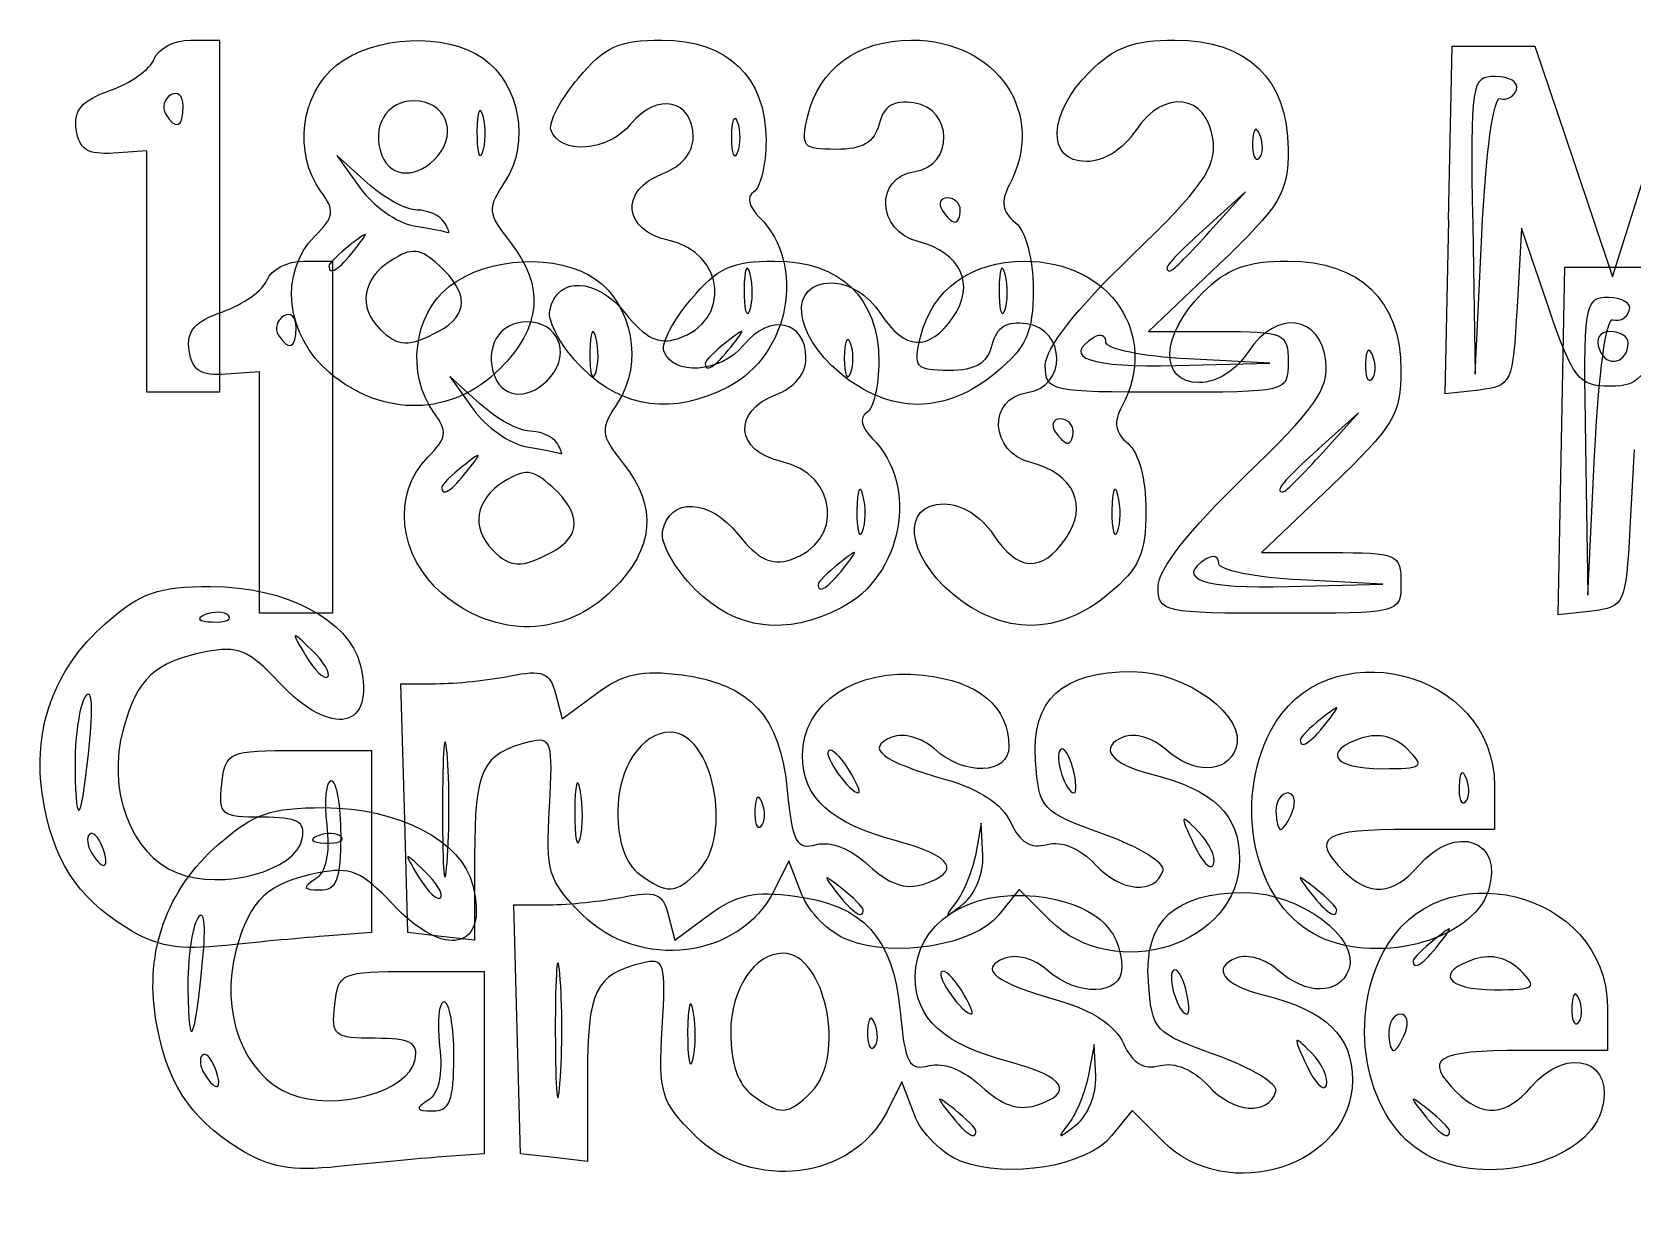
# Model space of a CAD drawing. Extents: x 0.12 to 3.39, y 0.54 to 2.4.
# Drawn here: x 1.4712 to 1.9107, y 0.552 to 0.8742 of the extents above; entities that cross this region are included whole.
import ezdxf

# ---------------------------------------------------------------- set-up
doc = ezdxf.new("R2010")
doc.units = 0
doc.layers.get('0').update_dxf_attribs({"linetype": 'CONTINUOUS'})

msp = doc.modelspace()

# ---------------------------------------------------------------- linework, layer by layer
at = {"color": 7}
for p, q in [((1.5147, 0.872031), (1.522677, 0.872031)), ((1.522677, 0.872031), (1.522677, 0.823698)), ((1.860084, 0.822634), (1.86101, 0.870365)), ((1.86101, 0.870365), (1.872396, 0.870365)), ((1.872396, 0.870365), (1.883782, 0.870365)), ((1.883782, 0.870365), (1.894441, 0.838698)), ((1.512677, 0.853895), (1.512677, 0.853895)), ((1.87426, 0.855948), (1.87426, 0.855948)), ((1.594987, 0.851135), (1.594987, 0.851135)), ((1.664884, 0.849531), (1.664884, 0.849531)), ((1.808287, 0.84599), (1.808287, 0.84599)), ((1.502677, 0.84162), (1.493513, 0.840992)), ((1.502677, 0.808492), (1.502677, 0.84162)), ((1.563159, 0.832865), (1.554879, 0.840365)), ((1.554879, 0.840365), (1.561278, 0.831407)), ((1.582641, 0.84032), (1.582641, 0.840322)), ((1.894441, 0.838698), (1.9051, 0.807031)), ((1.9051, 0.807031), (1.91502, 0.838698)), ((1.804343, 0.830365), (1.79351, 0.820574)), ((1.794553, 0.819531), (1.804343, 0.830365)), ((1.522677, 0.823698), (1.522677, 0.775365)), ((1.584343, 0.822031), (1.584343, 0.822031)), ((1.72601, 0.825365), (1.72601, 0.825365)), ((1.859158, 0.774904), (1.860085, 0.822635)), ((1.860085, 0.822635), (1.860084, 0.822634)), ((1.794553, 0.819531), (1.794553, 0.819531)), ((1.866675, 0.821198), (1.867339, 0.780365)), ((1.867339, 0.780365), (1.869175, 0.818698)), ((1.880055, 0.820365), (1.878866, 0.798698)), ((1.887483, 0.798698), (1.880055, 0.820365)), ((1.559769, 0.814531), (1.559769, 0.814531)), ((1.545676, 0.811351), (1.553653, 0.811351)), ((1.553653, 0.811351), (1.553653, 0.763018)), ((1.796856, 0.81029), (1.777702, 0.792031)), ((1.89106, 0.761954), (1.891987, 0.809685)), ((1.891987, 0.809685), (1.903373, 0.809685)), ((1.903373, 0.809685), (1.914759, 0.809685)), ((1.502677, 0.775365), (1.502677, 0.808492)), ((1.502677, 0.808492), (1.502677, 0.808492)), ((1.66832, 0.807801), (1.66832, 0.807801)), ((1.73832, 0.807801), (1.73832, 0.807801)), ((1.543653, 0.793215), (1.543653, 0.793215)), ((1.582896, 0.792148), (1.582896, 0.792149)), ((1.777702, 0.792031), (1.796856, 0.792031)), ((1.905236, 0.795268), (1.905236, 0.795268)), ((1.625963, 0.790455), (1.625963, 0.790455)), ((1.663102, 0.787865), (1.663102, 0.787865)), ((1.695861, 0.788851), (1.695861, 0.788851)), ((1.909343, 0.788895), (1.909343, 0.788895)), ((1.749343, 0.782688), (1.749343, 0.782688)), ((1.785177, 0.782684), (1.81101, 0.783338)), ((1.81101, 0.783338), (1.78851, 0.784504)), ((1.78851, 0.784504), (1.78851, 0.784503)), ((1.839264, 0.78531), (1.839263, 0.78531)), ((1.533653, 0.78094), (1.52449, 0.780312)), ((1.533653, 0.747812), (1.533653, 0.78094)), ((1.552932, 0.780661), (1.552932, 0.780661)), ((1.594135, 0.772185), (1.585855, 0.779685)), ((1.585855, 0.779685), (1.592254, 0.770727)), ((1.613618, 0.77964), (1.613618, 0.779642)), ((1.622174, 0.782022), (1.622174, 0.782021)), ((1.692932, 0.780661), (1.692932, 0.780661)), ((1.512677, 0.775365), (1.502677, 0.775365)), ((1.522677, 0.775365), (1.512677, 0.775365)), ((1.868418, 0.775968), (1.859158, 0.774904)), ((1.83532, 0.769685), (1.824486, 0.759894)), ((1.825529, 0.758851), (1.83532, 0.769685)), ((1.553653, 0.763018), (1.553653, 0.714685)), ((1.61532, 0.761351), (1.61532, 0.761351)), ((1.756986, 0.764685), (1.756986, 0.764685)), ((1.890134, 0.714224), (1.891061, 0.761955)), ((1.891061, 0.761955), (1.89106, 0.761954)), ((1.897651, 0.760518), (1.898316, 0.719685)), ((1.825529, 0.758851), (1.825529, 0.758851)), ((1.898316, 0.719685), (1.900151, 0.758018)), ((1.911031, 0.759685), (1.909842, 0.738018)), ((1.590745, 0.753851), (1.590745, 0.753851)), ((1.533653, 0.714685), (1.533653, 0.747812)), ((1.533653, 0.747812), (1.533653, 0.747812)), ((1.827832, 0.74961), (1.808678, 0.731351)), ((1.699296, 0.747121), (1.699296, 0.747121)), ((1.769296, 0.747121), (1.769296, 0.747121)), ((1.613872, 0.731468), (1.613872, 0.731469)), ((1.808678, 0.731351), (1.827832, 0.731351)), ((1.694078, 0.727185), (1.694078, 0.727185)), ((1.65315, 0.721342), (1.65315, 0.721341)), ((1.78032, 0.722008), (1.78032, 0.722008)), ((1.816153, 0.722004), (1.841986, 0.722658)), ((1.841986, 0.722658), (1.819486, 0.723824)), ((1.819486, 0.723824), (1.819486, 0.723823)), ((1.583909, 0.719981), (1.583909, 0.719981)), ((1.723908, 0.719981), (1.723909, 0.719981)), ((1.525107, 0.714046), (1.525107, 0.714045)), ((1.543653, 0.714685), (1.533653, 0.714685)), ((1.553653, 0.714685), (1.543653, 0.714685)), ((1.899394, 0.715288), (1.890134, 0.714224)), ((1.547939, 0.704611), (1.547939, 0.704611)), ((1.573393, 0.661198), (1.572443, 0.695364)), ((1.572443, 0.695364), (1.582143, 0.695364)), ((1.614884, 0.692643), (1.616705, 0.685679)), ((1.616705, 0.685679), (1.626143, 0.692656)), ((1.826435, 0.684531), (1.826435, 0.684531)), ((1.487042, 0.679981), (1.487042, 0.679981)), ((1.544343, 0.677031), (1.564343, 0.677031)), ((1.564343, 0.677031), (1.564343, 0.652031)), ((1.848763, 0.677374), (1.848763, 0.677374)), ((1.585109, 0.676299), (1.585112, 0.676299)), ((1.695331, 0.67188), (1.695331, 0.67188)), ((1.756941, 0.672163), (1.756941, 0.672163)), ((1.864954, 0.669323), (1.864954, 0.669323)), ((1.6217, 0.666159), (1.621701, 0.666159)), ((1.872677, 0.667287), (1.872677, 0.655364)), ((1.574343, 0.627031), (1.573393, 0.661198)), ((1.671621, 0.662656), (1.67162, 0.662656)), ((1.817215, 0.660365), (1.817215, 0.660365)), ((1.731769, 0.657031), (1.730237, 0.648698)), ((1.732223, 0.648273), (1.731769, 0.657031)), ((1.872677, 0.655364), (1.849343, 0.655364)), ((1.490494, 0.650509), (1.490494, 0.650509)), ((1.55601, 0.653698), (1.55601, 0.653698)), ((1.556084, 0.653366), (1.556084, 0.653365)), ((1.564343, 0.652031), (1.564343, 0.627031)), ((1.791353, 0.654784), (1.791353, 0.654784)), ((1.592677, 0.648069), (1.592677, 0.624922)), ((1.678982, 0.646749), (1.67493, 0.638622)), ((1.682436, 0.637663), (1.678982, 0.646749)), ((1.732223, 0.648273), (1.732223, 0.648273)), ((1.578915, 0.643931), (1.578915, 0.643931)), ((1.654105, 0.643936), (1.654105, 0.643936)), ((1.742211, 0.63886), (1.736576, 0.631902)), ((1.750626, 0.630445), (1.742211, 0.63886)), ((1.60437, 0.600518), (1.60342, 0.634684)), ((1.60342, 0.634684), (1.61312, 0.634684)), ((1.699343, 0.63329), (1.699343, 0.63329)), ((1.829343, 0.63329), (1.829343, 0.63329)), ((1.622126, 0.632068), (1.622126, 0.632069)), ((1.64586, 0.631963), (1.647682, 0.624999)), ((1.647682, 0.624999), (1.657119, 0.631976)), ((1.497024, 0.628398), (1.497024, 0.628398)), ((1.564343, 0.627031), (1.552677, 0.62615)), ((1.58351, 0.625976), (1.574343, 0.627031)), ((1.592677, 0.624922), (1.58351, 0.625976)), ((1.823044, 0.626683), (1.823044, 0.626683)), ((1.857411, 0.623851), (1.857411, 0.623851)), ((1.518018, 0.619301), (1.518018, 0.619301)), ((1.57532, 0.616351), (1.59532, 0.616351)), ((1.59532, 0.616351), (1.59532, 0.591351)), ((1.616085, 0.615619), (1.616089, 0.615619)), ((1.879739, 0.616694), (1.879739, 0.616694)), ((1.726307, 0.6112), (1.726307, 0.6112)), ((1.787917, 0.611483), (1.787918, 0.611483)), ((1.89593, 0.608643), (1.89593, 0.608643)), ((1.903653, 0.606607), (1.903653, 0.594684)), ((1.652677, 0.605479), (1.652677, 0.605479)), ((1.60532, 0.566351), (1.60437, 0.600518)), ((1.702597, 0.601976), (1.702597, 0.601976)), ((1.848192, 0.599685), (1.848192, 0.599685)), ((1.762746, 0.596351), (1.761214, 0.588018)), ((1.763199, 0.587593), (1.762746, 0.596351)), ((1.822329, 0.594104), (1.822329, 0.594104)), ((1.903653, 0.594684), (1.88032, 0.594684)), ((1.52147, 0.589829), (1.52147, 0.589829)), ((1.586986, 0.593018), (1.586986, 0.593018)), ((1.59532, 0.591351), (1.59532, 0.566351)), ((1.623653, 0.587389), (1.623653, 0.564242)), ((1.709958, 0.586069), (1.705907, 0.577942)), ((1.713412, 0.576983), (1.709958, 0.586069)), ((1.7632, 0.587593), (1.763199, 0.587593)), ((1.685082, 0.583256), (1.685082, 0.583256)), ((1.773187, 0.57818), (1.767553, 0.571222)), ((1.781602, 0.569765), (1.773187, 0.57818)), ((1.653102, 0.571388), (1.653102, 0.571389)), ((1.73032, 0.57261), (1.73032, 0.57261)), ((1.86032, 0.57261), (1.86032, 0.57261)), ((1.528001, 0.567718), (1.528001, 0.567718)), ((1.59532, 0.566351), (1.583653, 0.56547)), ((1.614486, 0.565296), (1.60532, 0.566351)), ((1.623653, 0.564242), (1.614486, 0.565296)), ((1.85402, 0.566003), (1.85402, 0.566003))]:
    msp.add_line(p, q, dxfattribs=at)
for points in [[(1.504744, 0.866873), (1.505833, 0.86971), (1.510313, 0.872031), (1.5147, 0.872031)], [(1.554793, 0.865123), (1.565205, 0.873313), (1.584711, 0.874237), (1.595004, 0.867027)], [(1.621168, 0.861612), (1.628448, 0.870264), (1.632333, 0.872032), (1.644059, 0.872032)], [(1.644059, 0.872032), (1.662159, 0.872032), (1.672677, 0.861918), (1.672677, 0.844514)], [(1.684124, 0.851198), (1.687197, 0.864177), (1.697932, 0.872031), (1.712596, 0.872031)], [(1.712596, 0.872031), (1.736222, 0.872031), (1.749882, 0.851723), (1.739413, 0.832162)], [(1.761464, 0.863244), (1.768302, 0.870081), (1.773514, 0.872031), (1.784949, 0.872031)], [(1.784949, 0.872031), (1.804805, 0.872031), (1.81601, 0.861237), (1.81601, 0.842108)], [(1.49254, 0.858151), (1.498164, 0.860111), (1.503655, 0.864036), (1.504744, 0.866873)], [(1.595004, 0.867027), (1.605026, 0.860008), (1.607981, 0.843869), (1.601153, 0.833448)], [(1.550503, 0.830495), (1.542863, 0.840942), (1.544894, 0.857337), (1.554793, 0.865123)], [(1.613633, 0.847445), (1.612955, 0.849506), (1.616346, 0.855881), (1.621168, 0.861612)], [(1.760627, 0.838698), (1.749558, 0.838698), (1.750005, 0.851784), (1.761464, 0.863244)], [(1.872955, 0.862031), (1.866259, 0.862031), (1.866034, 0.860566), (1.866675, 0.821198)], [(1.878704, 0.858448), (1.879361, 0.860419), (1.876774, 0.862031), (1.872955, 0.862031)], [(1.483333, 0.847475), (1.482565, 0.852841), (1.484825, 0.855461), (1.49254, 0.858151)], [(1.512677, 0.853895), (1.512677, 0.856753), (1.511152, 0.858149), (1.509289, 0.856998)], [(1.652677, 0.845387), (1.652677, 0.855711), (1.642726, 0.857821), (1.635591, 0.849009)], [(1.795397, 0.844538), (1.793934, 0.857254), (1.78175, 0.858803), (1.774171, 0.847236)], [(1.87426, 0.855948), (1.876048, 0.855353), (1.878048, 0.856477), (1.878704, 0.858448)], [(1.509289, 0.856998), (1.507426, 0.855846), (1.506764, 0.853508), (1.507819, 0.851801)], [(1.507819, 0.851801), (1.510677, 0.847178), (1.512677, 0.84804), (1.512677, 0.853895)], [(1.57601, 0.855365), (1.568447, 0.855365), (1.564224, 0.848161), (1.567215, 0.840365)], [(1.582641, 0.840322), (1.58818, 0.846996), (1.584491, 0.855365), (1.57601, 0.855365)], [(1.594987, 0.851135), (1.594141, 0.854378), (1.593394, 0.852531), (1.593327, 0.847031)], [(1.713267, 0.854795), (1.707701, 0.855584), (1.705014, 0.853944), (1.703711, 0.848962)], [(1.71351, 0.835966), (1.724342, 0.837505), (1.724139, 0.853255), (1.713267, 0.854795)], [(1.869175, 0.818698), (1.870258, 0.841317), (1.872342, 0.856587), (1.87426, 0.855948)], [(1.594863, 0.841135), (1.595777, 0.843391), (1.595832, 0.847891), (1.594987, 0.851135)], [(1.635591, 0.849009), (1.629352, 0.841304), (1.615967, 0.840351), (1.613633, 0.847445)], [(1.664884, 0.849531), (1.66396, 0.851823), (1.663203, 0.849948), (1.663203, 0.845365)], [(1.664884, 0.841198), (1.665809, 0.84349), (1.665809, 0.84724), (1.664884, 0.849531)], [(1.691926, 0.842031), (1.682743, 0.842031), (1.682126, 0.842757), (1.684124, 0.851198)], [(1.703711, 0.848962), (1.702386, 0.843892), (1.699222, 0.842031), (1.691926, 0.842031)], [(1.808287, 0.84599), (1.807223, 0.848649), (1.806433, 0.847859), (1.806273, 0.843976)], [(1.493513, 0.840992), (1.486453, 0.840509), (1.484117, 0.841997), (1.483333, 0.847475)], [(1.593327, 0.847031), (1.59326, 0.841531), (1.59395, 0.838878), (1.594863, 0.841135)], [(1.644343, 0.835365), (1.649503, 0.837327), (1.652677, 0.841144), (1.652677, 0.845387)], [(1.663203, 0.845365), (1.663203, 0.840781), (1.66396, 0.838906), (1.664884, 0.841198)], [(1.672677, 0.844514), (1.672677, 0.837865), (1.671165, 0.831491), (1.669318, 0.830349)], [(1.774171, 0.847236), (1.770756, 0.842025), (1.765479, 0.838698), (1.760627, 0.838698)], [(1.772898, 0.812695), (1.792434, 0.83151), (1.796272, 0.836941), (1.795397, 0.844538)], [(1.806273, 0.843976), (1.806129, 0.840462), (1.806917, 0.838493), (1.808024, 0.839601)], [(1.808024, 0.839601), (1.809132, 0.840709), (1.80925, 0.843584), (1.808287, 0.84599)], [(1.567215, 0.840365), (1.569671, 0.833966), (1.577348, 0.833945), (1.582641, 0.84032)], [(1.81601, 0.842108), (1.81601, 0.829943), (1.814041, 0.826672), (1.796856, 0.81029)], [(1.645859, 0.817065), (1.633306, 0.819822), (1.632395, 0.830822), (1.644343, 0.835365)], [(1.714431, 0.816712), (1.703105, 0.819554), (1.702396, 0.834388), (1.71351, 0.835966)], [(1.561278, 0.831407), (1.564797, 0.82648), (1.571427, 0.82183), (1.57601, 0.821073)], [(1.576861, 0.825365), (1.57388, 0.825365), (1.567714, 0.82874), (1.563159, 0.832865)], [(1.601153, 0.833448), (1.596029, 0.825628), (1.59611, 0.824622), (1.602525, 0.816467)], [(1.739413, 0.832162), (1.737043, 0.827733), (1.737499, 0.824946), (1.74108, 0.821973)], [(1.548836, 0.818191), (1.55413, 0.823485), (1.554364, 0.825214), (1.550503, 0.830495)], [(1.669318, 0.830349), (1.667235, 0.829062), (1.667866, 0.826366), (1.670979, 0.823253)], [(1.72248, 0.828698), (1.720538, 0.828698), (1.719877, 0.827198), (1.72101, 0.825365)], [(1.72601, 0.825365), (1.72601, 0.827198), (1.724422, 0.828698), (1.72248, 0.828698)], [(1.584343, 0.822031), (1.58321, 0.823865), (1.579843, 0.825365), (1.576861, 0.825365)], [(1.585373, 0.819198), (1.58594, 0.818923), (1.585473, 0.820198), (1.584343, 0.822031)], [(1.670979, 0.823253), (1.6838, 0.810433), (1.679186, 0.785569), (1.662373, 0.776875)], [(1.72101, 0.825365), (1.722143, 0.823531), (1.723732, 0.822031), (1.72454, 0.822031)], [(1.72454, 0.822031), (1.725349, 0.822031), (1.72601, 0.823531), (1.72601, 0.825365)], [(1.74108, 0.821973), (1.744029, 0.819526), (1.74601, 0.812137), (1.74601, 0.803586)], [(1.552932, 0.780661), (1.540767, 0.790897), (1.538876, 0.80823), (1.548836, 0.818191)], [(1.559769, 0.814531), (1.563915, 0.819818), (1.563797, 0.819936), (1.55851, 0.81579)], [(1.57601, 0.821073), (1.580593, 0.820316), (1.584807, 0.819472), (1.585373, 0.819198)], [(1.79351, 0.820574), (1.783412, 0.811449), (1.781145, 0.808698), (1.78372, 0.808698)], [(1.78372, 0.808698), (1.784293, 0.808698), (1.789168, 0.813573), (1.794553, 0.819531)], [(1.55851, 0.81579), (1.555302, 0.813274), (1.552677, 0.810649), (1.552677, 0.809957)], [(1.552677, 0.809957), (1.552677, 0.807213), (1.555414, 0.808979), (1.559769, 0.814531)], [(1.582996, 0.810076), (1.577593, 0.814965), (1.575609, 0.815171), (1.569663, 0.811457)], [(1.585769, 0.804443), (1.596181, 0.812633), (1.615688, 0.813557), (1.625981, 0.806347)], [(1.602525, 0.816467), (1.612011, 0.804408), (1.61107, 0.793245), (1.5996, 0.781775)], [(1.648396, 0.790064), (1.663315, 0.794799), (1.661546, 0.813619), (1.645859, 0.817065)], [(1.723996, 0.79588), (1.730293, 0.80487), (1.726213, 0.813754), (1.714431, 0.816712)], [(1.53572, 0.806193), (1.536809, 0.80903), (1.541289, 0.811351), (1.545676, 0.811351)], [(1.569663, 0.811457), (1.561868, 0.80659), (1.560621, 0.798754), (1.566677, 0.792698)], [(1.582896, 0.792149), (1.591064, 0.79652), (1.591099, 0.802743), (1.582996, 0.810076)], [(1.652145, 0.800932), (1.659424, 0.809584), (1.663309, 0.811352), (1.675035, 0.811352)], [(1.66832, 0.807801), (1.667474, 0.811045), (1.666728, 0.809198), (1.66666, 0.803698)], [(1.675035, 0.811352), (1.693135, 0.811352), (1.703653, 0.801238), (1.703653, 0.783834)], [(1.7151, 0.790518), (1.718173, 0.803497), (1.728908, 0.811351), (1.743573, 0.811351)], [(1.73832, 0.807801), (1.737474, 0.811045), (1.736728, 0.809198), (1.73666, 0.803698)], [(1.743573, 0.811351), (1.767199, 0.811351), (1.780858, 0.791043), (1.77039, 0.771482)], [(1.749343, 0.782688), (1.749343, 0.7874), (1.757744, 0.798102), (1.772898, 0.812695)], [(1.792441, 0.802564), (1.799278, 0.809401), (1.804491, 0.811351), (1.815926, 0.811351)], [(1.815926, 0.811351), (1.835781, 0.811351), (1.846986, 0.800557), (1.846986, 0.781428)], [(1.523516, 0.797471), (1.52914, 0.799431), (1.534632, 0.803356), (1.53572, 0.806193)], [(1.581479, 0.769815), (1.57384, 0.780262), (1.575871, 0.796657), (1.585769, 0.804443)], [(1.613302, 0.797816), (1.615144, 0.807381), (1.626192, 0.806913), (1.634149, 0.796934)], [(1.625981, 0.806347), (1.636002, 0.799328), (1.638957, 0.783189), (1.632129, 0.772768)], [(1.668197, 0.797801), (1.66911, 0.800058), (1.669165, 0.804558), (1.66832, 0.807801)], [(1.692932, 0.780661), (1.680022, 0.791525), (1.67873, 0.805365), (1.690627, 0.805365)], [(1.690627, 0.805365), (1.695428, 0.805365), (1.700739, 0.802065), (1.704037, 0.797031)], [(1.738197, 0.797801), (1.73911, 0.800058), (1.739165, 0.804558), (1.73832, 0.807801)], [(1.644609, 0.786765), (1.643932, 0.788826), (1.647323, 0.795201), (1.652145, 0.800932)], [(1.66666, 0.803698), (1.666593, 0.798198), (1.667283, 0.795545), (1.668197, 0.797801)], [(1.74601, 0.803586), (1.74601, 0.791715), (1.744271, 0.787827), (1.735754, 0.780661)], [(1.73666, 0.803698), (1.736593, 0.798198), (1.737283, 0.795545), (1.738197, 0.797801)], [(1.791603, 0.778018), (1.780534, 0.778018), (1.780981, 0.791104), (1.792441, 0.802564)], [(1.903931, 0.801351), (1.897235, 0.801351), (1.89701, 0.799886), (1.897651, 0.760518)], [(1.909681, 0.797768), (1.910337, 0.799739), (1.90775, 0.801351), (1.903931, 0.801351)], [(1.922968, 0.803698), (1.914393, 0.77881), (1.913151, 0.777031), (1.904346, 0.777031)], [(1.514309, 0.786795), (1.513541, 0.792161), (1.515801, 0.794781), (1.523516, 0.797471)], [(1.540265, 0.796318), (1.538402, 0.795166), (1.537741, 0.792828), (1.538795, 0.791121)], [(1.543653, 0.793215), (1.543653, 0.796073), (1.542128, 0.797469), (1.540265, 0.796318)], [(1.622174, 0.782021), (1.616679, 0.787516), (1.612687, 0.794624), (1.613302, 0.797816)], [(1.634149, 0.796934), (1.639547, 0.790164), (1.643184, 0.78841), (1.648396, 0.790064)], [(1.683653, 0.784707), (1.683653, 0.795031), (1.673703, 0.797141), (1.666568, 0.788329)], [(1.704037, 0.797031), (1.71074, 0.786801), (1.717369, 0.786419), (1.723996, 0.79588)], [(1.826374, 0.783858), (1.82491, 0.796574), (1.812726, 0.798123), (1.805147, 0.786556)], [(1.878866, 0.798698), (1.877721, 0.777822), (1.877339, 0.776992), (1.868418, 0.775968)], [(1.904346, 0.777031), (1.895718, 0.777031), (1.894276, 0.778884), (1.887483, 0.798698)], [(1.900151, 0.758018), (1.901234, 0.780637), (1.903318, 0.795907), (1.905236, 0.795268)], [(1.905236, 0.795268), (1.907024, 0.794673), (1.909024, 0.795797), (1.909681, 0.797768)], [(1.538795, 0.791121), (1.541653, 0.786498), (1.543653, 0.78736), (1.543653, 0.793215)], [(1.566677, 0.792698), (1.571574, 0.787801), (1.574581, 0.787699), (1.582896, 0.792148)], [(1.606986, 0.794685), (1.599424, 0.794685), (1.5952, 0.787481), (1.598192, 0.779685)], [(1.613618, 0.779642), (1.619156, 0.786316), (1.615467, 0.794685), (1.606986, 0.794685)], [(1.625963, 0.790455), (1.625117, 0.793698), (1.624371, 0.791851), (1.624303, 0.786351)], [(1.663102, 0.787865), (1.667248, 0.793152), (1.66713, 0.79327), (1.661843, 0.789123)], [(1.695861, 0.788851), (1.694936, 0.791143), (1.694179, 0.789268), (1.694179, 0.784685)], [(1.744243, 0.794115), (1.738677, 0.794904), (1.73599, 0.793264), (1.734688, 0.788282)], [(1.744486, 0.775286), (1.755318, 0.776825), (1.755115, 0.792575), (1.744243, 0.794115)], [(1.76601, 0.789047), (1.76601, 0.790905), (1.76451, 0.791498), (1.762677, 0.790365)], [(1.796856, 0.792031), (1.815065, 0.792031), (1.81601, 0.79162), (1.81601, 0.783698)], [(1.904448, 0.792031), (1.901474, 0.792031), (1.900303, 0.790076), (1.901464, 0.787051)], [(1.909343, 0.788895), (1.909343, 0.79062), (1.90714, 0.792031), (1.904448, 0.792031)], [(1.52449, 0.780312), (1.517429, 0.779829), (1.515093, 0.781317), (1.514309, 0.786795)], [(1.625839, 0.780455), (1.626753, 0.782711), (1.626808, 0.787211), (1.625963, 0.790455)], [(1.666568, 0.788329), (1.660328, 0.780624), (1.646943, 0.779671), (1.644609, 0.786765)], [(1.661843, 0.789123), (1.658635, 0.786607), (1.65601, 0.783982), (1.65601, 0.78329)], [(1.65601, 0.78329), (1.65601, 0.780547), (1.658747, 0.782312), (1.663102, 0.787865)], [(1.695861, 0.780518), (1.696785, 0.78281), (1.696785, 0.78656), (1.695861, 0.788851)], [(1.722903, 0.781351), (1.71372, 0.781351), (1.713102, 0.782077), (1.7151, 0.790518)], [(1.734688, 0.788282), (1.733362, 0.783212), (1.730198, 0.781351), (1.722903, 0.781351)], [(1.762677, 0.790365), (1.753697, 0.784815), (1.761679, 0.78209), (1.785177, 0.782684)], [(1.78851, 0.784503), (1.776135, 0.785144), (1.76601, 0.787189), (1.76601, 0.789047)], [(1.839263, 0.78531), (1.838199, 0.787969), (1.837409, 0.787179), (1.83725, 0.783296)], [(1.901464, 0.787051), (1.903432, 0.781923), (1.909343, 0.783307), (1.909343, 0.788895)], [(1.624303, 0.786351), (1.624236, 0.780851), (1.624926, 0.778198), (1.625839, 0.780455)], [(1.67532, 0.774685), (1.680479, 0.776647), (1.683653, 0.780464), (1.683653, 0.784707)], [(1.694179, 0.784685), (1.694179, 0.780101), (1.694936, 0.778226), (1.695861, 0.780518)], [(1.703653, 0.783834), (1.703653, 0.777185), (1.702141, 0.770811), (1.700294, 0.769669)], [(1.782677, 0.775365), (1.750569, 0.775365), (1.749343, 0.775634), (1.749343, 0.782688)], [(1.81601, 0.783698), (1.81601, 0.775365), (1.81601, 0.775365), (1.782677, 0.775365)], [(1.805147, 0.786556), (1.801732, 0.781345), (1.796455, 0.778018), (1.791603, 0.778018)], [(1.803874, 0.752015), (1.823411, 0.77083), (1.827248, 0.776261), (1.826374, 0.783858)], [(1.83725, 0.783296), (1.837105, 0.779782), (1.837893, 0.777813), (1.839, 0.778921)], [(1.839, 0.778921), (1.840108, 0.780029), (1.840226, 0.782904), (1.839264, 0.78531)], [(1.5996, 0.781775), (1.58656, 0.768735), (1.567643, 0.768283), (1.552932, 0.780661)], [(1.598192, 0.779685), (1.600647, 0.773286), (1.608325, 0.773265), (1.613618, 0.77964)], [(1.662373, 0.776875), (1.64713, 0.768992), (1.633452, 0.770744), (1.622174, 0.782022)], [(1.714343, 0.772031), (1.707205, 0.772031), (1.699495, 0.775139), (1.692932, 0.780661)], [(1.735754, 0.780661), (1.729192, 0.775139), (1.721481, 0.772031), (1.714343, 0.772031)], [(1.846986, 0.781428), (1.846986, 0.769263), (1.845017, 0.765992), (1.827832, 0.74961)], [(1.676835, 0.756385), (1.664283, 0.759142), (1.663371, 0.770142), (1.67532, 0.774685)], [(1.745408, 0.756032), (1.734081, 0.758874), (1.733372, 0.773708), (1.744486, 0.775286)], [(1.579812, 0.757511), (1.585106, 0.762805), (1.585341, 0.764534), (1.581479, 0.769815)], [(1.592254, 0.770727), (1.595773, 0.7658), (1.602403, 0.76115), (1.606986, 0.760393)], [(1.607838, 0.764685), (1.604856, 0.764685), (1.59869, 0.76806), (1.594135, 0.772185)], [(1.632129, 0.772768), (1.627005, 0.764948), (1.627086, 0.763942), (1.633501, 0.755787)], [(1.700294, 0.769669), (1.698211, 0.768382), (1.698843, 0.765686), (1.701956, 0.762573)], [(1.77039, 0.771482), (1.768019, 0.767053), (1.768475, 0.764266), (1.772056, 0.761293)], [(1.753456, 0.768018), (1.751515, 0.768018), (1.750853, 0.766518), (1.751986, 0.764685)], [(1.756986, 0.764685), (1.756986, 0.766518), (1.755398, 0.768018), (1.753456, 0.768018)], [(1.606986, 0.760393), (1.61157, 0.759636), (1.615783, 0.758792), (1.61635, 0.758518)], [(1.61532, 0.761351), (1.614187, 0.763185), (1.61082, 0.764685), (1.607838, 0.764685)], [(1.61635, 0.758518), (1.616916, 0.758243), (1.61645, 0.759518), (1.61532, 0.761351)], [(1.701956, 0.762573), (1.714776, 0.749753), (1.710162, 0.724889), (1.693349, 0.716195)], [(1.751986, 0.764685), (1.753119, 0.762851), (1.754708, 0.761351), (1.755516, 0.761351)], [(1.755516, 0.761351), (1.756325, 0.761351), (1.756986, 0.762851), (1.756986, 0.764685)], [(1.772056, 0.761293), (1.775005, 0.758846), (1.776986, 0.751457), (1.776986, 0.742906)], [(1.583909, 0.719981), (1.571744, 0.730217), (1.569852, 0.74755), (1.579812, 0.757511)], [(1.590745, 0.753851), (1.594891, 0.759138), (1.594773, 0.759256), (1.589486, 0.75511)], [(1.679372, 0.729384), (1.694291, 0.734119), (1.692522, 0.752939), (1.676835, 0.756385)], [(1.754972, 0.7352), (1.761269, 0.74419), (1.75719, 0.753074), (1.745408, 0.756032)], [(1.824486, 0.759894), (1.814388, 0.750769), (1.812121, 0.748018), (1.814696, 0.748018)], [(1.814696, 0.748018), (1.815269, 0.748018), (1.820145, 0.752893), (1.825529, 0.758851)], [(1.589486, 0.75511), (1.586278, 0.752594), (1.583653, 0.749969), (1.583653, 0.749277)], [(1.583653, 0.749277), (1.583653, 0.746533), (1.58639, 0.748299), (1.590745, 0.753851)], [(1.613972, 0.749396), (1.608569, 0.754285), (1.606585, 0.754491), (1.600639, 0.750777)], [(1.633501, 0.755787), (1.642987, 0.743728), (1.642046, 0.732565), (1.630576, 0.721095)], [(1.78032, 0.722008), (1.78032, 0.72672), (1.78872, 0.737422), (1.803874, 0.752015)], [(1.600639, 0.750777), (1.592845, 0.74591), (1.591597, 0.738074), (1.597653, 0.732018)], [(1.613872, 0.731469), (1.622041, 0.73584), (1.622075, 0.742063), (1.613972, 0.749396)], [(1.699296, 0.747121), (1.698451, 0.750365), (1.697704, 0.748518), (1.697636, 0.743018)], [(1.769296, 0.747121), (1.768451, 0.750365), (1.767704, 0.748518), (1.767636, 0.743018)], [(1.644278, 0.737136), (1.64612, 0.746701), (1.657168, 0.746233), (1.665125, 0.736254)], [(1.697636, 0.743018), (1.697569, 0.737518), (1.698259, 0.734865), (1.699173, 0.737121)], [(1.699173, 0.737121), (1.700086, 0.739378), (1.700142, 0.743878), (1.699296, 0.747121)], [(1.723909, 0.719981), (1.710998, 0.730845), (1.709706, 0.744685), (1.721603, 0.744685)], [(1.721603, 0.744685), (1.726405, 0.744685), (1.731715, 0.741385), (1.735013, 0.736351)], [(1.776986, 0.742906), (1.776986, 0.731035), (1.775247, 0.727147), (1.76673, 0.719981)], [(1.767636, 0.743018), (1.767569, 0.737518), (1.768259, 0.734865), (1.769173, 0.737121)], [(1.769173, 0.737121), (1.770086, 0.739378), (1.770142, 0.743878), (1.769296, 0.747121)], [(1.65315, 0.721341), (1.647656, 0.726836), (1.643663, 0.733944), (1.644278, 0.737136)], [(1.665125, 0.736254), (1.670523, 0.729484), (1.674161, 0.72773), (1.679372, 0.729384)], [(1.735013, 0.736351), (1.741716, 0.726121), (1.748345, 0.725739), (1.754972, 0.7352)], [(1.909842, 0.738018), (1.908697, 0.717142), (1.908315, 0.716312), (1.899394, 0.715288)], [(1.597653, 0.732018), (1.60255, 0.727121), (1.605558, 0.727019), (1.613872, 0.731468)], [(1.694078, 0.727185), (1.698224, 0.732472), (1.698106, 0.73259), (1.69282, 0.728443)], [(1.793653, 0.729685), (1.784673, 0.724135), (1.792655, 0.72141), (1.816153, 0.722004)], [(1.796986, 0.728367), (1.796986, 0.730225), (1.795486, 0.730818), (1.793653, 0.729685)], [(1.827832, 0.731351), (1.846041, 0.731351), (1.846986, 0.73094), (1.846986, 0.723018)], [(1.69282, 0.728443), (1.689611, 0.725927), (1.686986, 0.723302), (1.686986, 0.72261)], [(1.686986, 0.72261), (1.686986, 0.719867), (1.689724, 0.721632), (1.694078, 0.727185)], [(1.819486, 0.723823), (1.807111, 0.724464), (1.796986, 0.726509), (1.796986, 0.728367)], [(1.49133, 0.711865), (1.501078, 0.720424), (1.505657, 0.722029), (1.520293, 0.722019)], [(1.520293, 0.722019), (1.540819, 0.722008), (1.558146, 0.712964), (1.561234, 0.700658)], [(1.630576, 0.721095), (1.617536, 0.708055), (1.598619, 0.707603), (1.583909, 0.719981)], [(1.693349, 0.716195), (1.678107, 0.708312), (1.664428, 0.710064), (1.65315, 0.721342)], [(1.813653, 0.714685), (1.781545, 0.714685), (1.78032, 0.714954), (1.78032, 0.722008)], [(1.846986, 0.723018), (1.846986, 0.714685), (1.846986, 0.714685), (1.813653, 0.714685)], [(1.745319, 0.711351), (1.738182, 0.711351), (1.730471, 0.714459), (1.723908, 0.719981)], [(1.76673, 0.719981), (1.760168, 0.714459), (1.752457, 0.711351), (1.745319, 0.711351)], [(1.518718, 0.714309), (1.516059, 0.713244), (1.516849, 0.712455), (1.520732, 0.712295)], [(1.525107, 0.714045), (1.524, 0.715153), (1.521125, 0.715271), (1.518718, 0.714309)], [(1.520732, 0.712295), (1.524246, 0.71215), (1.526215, 0.712938), (1.525107, 0.714046)], [(1.474141, 0.66419), (1.471177, 0.682759), (1.477197, 0.699456), (1.49133, 0.711865)], [(1.547939, 0.704611), (1.542199, 0.710108), (1.542128, 0.710037), (1.546345, 0.703016)], [(1.81117, 0.68234), (1.825891, 0.710808), (1.872677, 0.699359), (1.872677, 0.667287)], [(1.518777, 0.704085), (1.504795, 0.701289), (1.500074, 0.696876), (1.496252, 0.683035)], [(1.538964, 0.695771), (1.530765, 0.704548), (1.527603, 0.70585), (1.518777, 0.704085)], [(1.552352, 0.697262), (1.553229, 0.698139), (1.551243, 0.701446), (1.547939, 0.704611)], [(1.561234, 0.700658), (1.565702, 0.682856), (1.553524, 0.680184), (1.538964, 0.695771)], [(1.546345, 0.703016), (1.548772, 0.698975), (1.551475, 0.696385), (1.552352, 0.697262)], [(1.602453, 0.697486), (1.611362, 0.699268), (1.613355, 0.698492), (1.614884, 0.692643)], [(1.626143, 0.692656), (1.633548, 0.698131), (1.638602, 0.699228), (1.649617, 0.69775)], [(1.682677, 0.675639), (1.682677, 0.690065), (1.697252, 0.699768), (1.715807, 0.697694)], [(1.487042, 0.679981), (1.488018, 0.690011), (1.487503, 0.694491), (1.485702, 0.691648)], [(1.582143, 0.695364), (1.587478, 0.695364), (1.596618, 0.696319), (1.602453, 0.697486)], [(1.649617, 0.69775), (1.668566, 0.695209), (1.676565, 0.686438), (1.678524, 0.666055)], [(1.715807, 0.697694), (1.731107, 0.695985), (1.739343, 0.689114), (1.739343, 0.67806)], [(1.746667, 0.67424), (1.745448, 0.690941), (1.753873, 0.698697), (1.773233, 0.698697)], [(1.773233, 0.698697), (1.788171, 0.698697), (1.804988, 0.686196), (1.801673, 0.677556)], [(1.485702, 0.691648), (1.484094, 0.689109), (1.482874, 0.680281), (1.482991, 0.672031)], [(1.825177, 0.68579), (1.821968, 0.683274), (1.819343, 0.680649), (1.819343, 0.679957)], [(1.826435, 0.684531), (1.830581, 0.689818), (1.830464, 0.689936), (1.825177, 0.68579)], [(1.496252, 0.683035), (1.491606, 0.666208), (1.498161, 0.648626), (1.51101, 0.643453)], [(1.585112, 0.676299), (1.584414, 0.684035), (1.58385, 0.676865), (1.58386, 0.660365)], [(1.646409, 0.682031), (1.638512, 0.682031), (1.63201, 0.672248), (1.63201, 0.660365)], [(1.654105, 0.643936), (1.663805, 0.653636), (1.658068, 0.682031), (1.646409, 0.682031)], [(1.718897, 0.677435), (1.71545, 0.680554), (1.710523, 0.681917), (1.707243, 0.680659)], [(1.78223, 0.677435), (1.778946, 0.680407), (1.773857, 0.681918), (1.770923, 0.680792)], [(1.823044, 0.626683), (1.806586, 0.635804), (1.800897, 0.662474), (1.81117, 0.68234)], [(1.819343, 0.679957), (1.819343, 0.677213), (1.822081, 0.678979), (1.826435, 0.684531)], [(1.848763, 0.677374), (1.845352, 0.680785), (1.840876, 0.681909), (1.836382, 0.680483)], [(1.482991, 0.672031), (1.483242, 0.654258), (1.484846, 0.657405), (1.487042, 0.679981)], [(1.523289, 0.667865), (1.524309, 0.676729), (1.525003, 0.677031), (1.544343, 0.677031)], [(1.607677, 0.679361), (1.594789, 0.676218), (1.592677, 0.671811), (1.592677, 0.648069)], [(1.613216, 0.661547), (1.614261, 0.679571), (1.613858, 0.680869), (1.607677, 0.679361)], [(1.689828, 0.67696), (1.688399, 0.675532), (1.695664, 0.665365), (1.698113, 0.665365)], [(1.695331, 0.67188), (1.693093, 0.675463), (1.690617, 0.677749), (1.689828, 0.67696)], [(1.707243, 0.680659), (1.699712, 0.677769), (1.704405, 0.674085), (1.721997, 0.66908)], [(1.739343, 0.67806), (1.739343, 0.670366), (1.727121, 0.669992), (1.718897, 0.677435)], [(1.753508, 0.677307), (1.751705, 0.675504), (1.75489, 0.665364), (1.75726, 0.665364)], [(1.756941, 0.672163), (1.755964, 0.675903), (1.754419, 0.678217), (1.753508, 0.677307)], [(1.770923, 0.680792), (1.763738, 0.678034), (1.767237, 0.673272), (1.778479, 0.670507)], [(1.801673, 0.677556), (1.798974, 0.670524), (1.789929, 0.670468), (1.78223, 0.677435)], [(1.836382, 0.680483), (1.825145, 0.676916), (1.828233, 0.672031), (1.841724, 0.672031)], [(1.841724, 0.672031), (1.853082, 0.672031), (1.853664, 0.672473), (1.848763, 0.677374)], [(1.585131, 0.646299), (1.58582, 0.655062), (1.585812, 0.668562), (1.585109, 0.676299)], [(1.70851, 0.652212), (1.690389, 0.657037), (1.682677, 0.664031), (1.682677, 0.675639)], [(1.7653, 0.65409), (1.7482, 0.66022), (1.747647, 0.660818), (1.746667, 0.67424)], [(1.553346, 0.668698), (1.551881, 0.668698), (1.551315, 0.663276), (1.552089, 0.656648)], [(1.55601, 0.653698), (1.55601, 0.661948), (1.554811, 0.668698), (1.553346, 0.668698)], [(1.621701, 0.666159), (1.620903, 0.670306), (1.620221, 0.667698), (1.620184, 0.660365)], [(1.698113, 0.665365), (1.698821, 0.665365), (1.697569, 0.668297), (1.695331, 0.67188)], [(1.721997, 0.66908), (1.731313, 0.666428), (1.737551, 0.662297), (1.739848, 0.657255)], [(1.75726, 0.665364), (1.758062, 0.665364), (1.757919, 0.668424), (1.756941, 0.672163)], [(1.778479, 0.670507), (1.795542, 0.666312), (1.802677, 0.659438), (1.802677, 0.647196)], [(1.864954, 0.669323), (1.863889, 0.671982), (1.8631, 0.671192), (1.86294, 0.667309)], [(1.864691, 0.662934), (1.865798, 0.664042), (1.865917, 0.666917), (1.864954, 0.669323)], [(1.497024, 0.628398), (1.483297, 0.636966), (1.476885, 0.646995), (1.474141, 0.66419)], [(1.534366, 0.658698), (1.523097, 0.658698), (1.522309, 0.65935), (1.523289, 0.667865)], [(1.621634, 0.652826), (1.622468, 0.656013), (1.622498, 0.662013), (1.6217, 0.666159)], [(1.67162, 0.662656), (1.670556, 0.665316), (1.669766, 0.664526), (1.669607, 0.660643)], [(1.678524, 0.666055), (1.679902, 0.65171), (1.680965, 0.649746), (1.686555, 0.651207)], [(1.815905, 0.665365), (1.81413, 0.665365), (1.812677, 0.663115), (1.812677, 0.660365)], [(1.817215, 0.660365), (1.818271, 0.663115), (1.817681, 0.665365), (1.815905, 0.665365)], [(1.86294, 0.667309), (1.862795, 0.663795), (1.863583, 0.661827), (1.864691, 0.662934)], [(1.522306, 0.651185), (1.532054, 0.659744), (1.536634, 0.661349), (1.551269, 0.661339)], [(1.551269, 0.661339), (1.571795, 0.661328), (1.589122, 0.652284), (1.592211, 0.639978)], [(1.58386, 0.660365), (1.58387, 0.643865), (1.584442, 0.637535), (1.585131, 0.646299)], [(1.622126, 0.632069), (1.61289, 0.641305), (1.612178, 0.64366), (1.613216, 0.661547)], [(1.620184, 0.660365), (1.620151, 0.653031), (1.6208, 0.649639), (1.621634, 0.652826)], [(1.63201, 0.660365), (1.63201, 0.651779), (1.634018, 0.645961), (1.63798, 0.643064)], [(1.669607, 0.660643), (1.669462, 0.657129), (1.67025, 0.65516), (1.671357, 0.656268)], [(1.671357, 0.656268), (1.672465, 0.657375), (1.672583, 0.66025), (1.671621, 0.662656)], [(1.791353, 0.654784), (1.786333, 0.659804), (1.78624, 0.659535), (1.790132, 0.651232)], [(1.812677, 0.660365), (1.812677, 0.657615), (1.813267, 0.655365), (1.813987, 0.655365)], [(1.813987, 0.655365), (1.814707, 0.655365), (1.81616, 0.657615), (1.817215, 0.660365)], [(1.490494, 0.650509), (1.489408, 0.653338), (1.487805, 0.654937), (1.486931, 0.654064)], [(1.545381, 0.652865), (1.546281, 0.657557), (1.544125, 0.658698), (1.534366, 0.658698)], [(1.552089, 0.656648), (1.553008, 0.648774), (1.55191, 0.643593), (1.54892, 0.641699)], [(1.739848, 0.657255), (1.742316, 0.651837), (1.745333, 0.650016), (1.749874, 0.651204)], [(1.849343, 0.655364), (1.825497, 0.655364), (1.822017, 0.653167), (1.831248, 0.643936)], [(1.851783, 0.645364), (1.861919, 0.657202), (1.875385, 0.652481), (1.870989, 0.638631)], [(1.486931, 0.654064), (1.486058, 0.65319), (1.486331, 0.650875), (1.48754, 0.64892)], [(1.48754, 0.64892), (1.490827, 0.643602), (1.492748, 0.644635), (1.490494, 0.650509)], [(1.505117, 0.60351), (1.502153, 0.622079), (1.508173, 0.638776), (1.522306, 0.651185)], [(1.51101, 0.643453), (1.523397, 0.638465), (1.543685, 0.644021), (1.545381, 0.652865)], [(1.549695, 0.653629), (1.547036, 0.652564), (1.547825, 0.651775), (1.551709, 0.651615)], [(1.556084, 0.653365), (1.554976, 0.654473), (1.552101, 0.654591), (1.549695, 0.653629)], [(1.550177, 0.638749), (1.554876, 0.638705), (1.55601, 0.641615), (1.55601, 0.653698)], [(1.551709, 0.651615), (1.555222, 0.65147), (1.557191, 0.652258), (1.556084, 0.653366)], [(1.686555, 0.651207), (1.69044, 0.652223), (1.696128, 0.64995), (1.700887, 0.64548)], [(1.715726, 0.640274), (1.726598, 0.643725), (1.723952, 0.648101), (1.70851, 0.652212)], [(1.749874, 0.651204), (1.753907, 0.652258), (1.758944, 0.650139), (1.763159, 0.645614)], [(1.781691, 0.644069), (1.782369, 0.646106), (1.774994, 0.650616), (1.7653, 0.65409)], [(1.790132, 0.651232), (1.792448, 0.646292), (1.794892, 0.643848), (1.795564, 0.645801)], [(1.795564, 0.645801), (1.796235, 0.647755), (1.79434, 0.651797), (1.791353, 0.654784)], [(1.578915, 0.643931), (1.573176, 0.649428), (1.573105, 0.649357), (1.577321, 0.642336)], [(1.730237, 0.648698), (1.729395, 0.644115), (1.726974, 0.638115), (1.724858, 0.635365)], [(1.726844, 0.634939), (1.730059, 0.637461), (1.732474, 0.643445), (1.732223, 0.648273)], [(1.802677, 0.647196), (1.802677, 0.623711), (1.768393, 0.612678), (1.750626, 0.630445)], [(1.842146, 0.62166), (1.856868, 0.650128), (1.903653, 0.638679), (1.903653, 0.606607)], [(1.549753, 0.643405), (1.535772, 0.640609), (1.53105, 0.636196), (1.527228, 0.622355)], [(1.54892, 0.641699), (1.545314, 0.639415), (1.54558, 0.638789), (1.550177, 0.638749)], [(1.56994, 0.635091), (1.561742, 0.643868), (1.558579, 0.64517), (1.549753, 0.643405)], [(1.577321, 0.642336), (1.579748, 0.638295), (1.582451, 0.635705), (1.583328, 0.636582)], [(1.583328, 0.636582), (1.584205, 0.637459), (1.582219, 0.640766), (1.578915, 0.643931)], [(1.63798, 0.643064), (1.645651, 0.637455), (1.647737, 0.637568), (1.654105, 0.643936)], [(1.69351, 0.639123), (1.688223, 0.64327), (1.688105, 0.643152), (1.692252, 0.637865)], [(1.700887, 0.64548), (1.706307, 0.640388), (1.710952, 0.638759), (1.715726, 0.640274)], [(1.763159, 0.645614), (1.770086, 0.638179), (1.77947, 0.637397), (1.781691, 0.644069)], [(1.82351, 0.639123), (1.818223, 0.643269), (1.818105, 0.643151), (1.822252, 0.637864)], [(1.831248, 0.643936), (1.838301, 0.636883), (1.844915, 0.637343), (1.851783, 0.645364)], [(1.592211, 0.639978), (1.596678, 0.622176), (1.5845, 0.619504), (1.56994, 0.635091)], [(1.67493, 0.638622), (1.66555, 0.619807), (1.637828, 0.616367), (1.622126, 0.632068)], [(1.633429, 0.636806), (1.642338, 0.638588), (1.644331, 0.637812), (1.64586, 0.631963)], [(1.657119, 0.631976), (1.664524, 0.637451), (1.669579, 0.638548), (1.680594, 0.63707)], [(1.695117, 0.625021), (1.690042, 0.626977), (1.684336, 0.632666), (1.682436, 0.637663)], [(1.692252, 0.637865), (1.696606, 0.632312), (1.699343, 0.630547), (1.699343, 0.63329)], [(1.699343, 0.63329), (1.699343, 0.633982), (1.696718, 0.636607), (1.69351, 0.639123)], [(1.713653, 0.614959), (1.713653, 0.629385), (1.728228, 0.639088), (1.746784, 0.637014)], [(1.777643, 0.61356), (1.776424, 0.630261), (1.784849, 0.638017), (1.804209, 0.638017)], [(1.804209, 0.638017), (1.819147, 0.638017), (1.835965, 0.625516), (1.832649, 0.616876)], [(1.822252, 0.637864), (1.826606, 0.632312), (1.829343, 0.630546), (1.829343, 0.63329)], [(1.870989, 0.638631), (1.866504, 0.6245), (1.83924, 0.617705), (1.823044, 0.626683)], [(1.829343, 0.63329), (1.829343, 0.633982), (1.826718, 0.636607), (1.82351, 0.639123)], [(1.518018, 0.619301), (1.518994, 0.629331), (1.518479, 0.633811), (1.516679, 0.630968)], [(1.61312, 0.634684), (1.618455, 0.634684), (1.627594, 0.635639), (1.633429, 0.636806)], [(1.680594, 0.63707), (1.699543, 0.634529), (1.707541, 0.625758), (1.7095, 0.605375)], [(1.724858, 0.635365), (1.721511, 0.631015), (1.721769, 0.630959), (1.726844, 0.634939)], [(1.746784, 0.637014), (1.762083, 0.635305), (1.77032, 0.628434), (1.77032, 0.61738)], [(1.516679, 0.630968), (1.515071, 0.628429), (1.51385, 0.619601), (1.513967, 0.611351)], [(1.736576, 0.631902), (1.729817, 0.623555), (1.708218, 0.61997), (1.695117, 0.625021)], [(1.857411, 0.623851), (1.861558, 0.629138), (1.86144, 0.629256), (1.856153, 0.62511)], [(1.524343, 0.62351), (1.511329, 0.622136), (1.505342, 0.623207), (1.497024, 0.628398)], [(1.552677, 0.62615), (1.54626, 0.625666), (1.53351, 0.624477), (1.524343, 0.62351)], [(1.856153, 0.62511), (1.852945, 0.622594), (1.85032, 0.619969), (1.85032, 0.619277)], [(1.527228, 0.622355), (1.522582, 0.605528), (1.529137, 0.587946), (1.541986, 0.582773)], [(1.616089, 0.615619), (1.61539, 0.623355), (1.614826, 0.616185), (1.614836, 0.599685)], [(1.644192, 0.600867), (1.645238, 0.618891), (1.644834, 0.620189), (1.638653, 0.618681)], [(1.677385, 0.621351), (1.669488, 0.621351), (1.662986, 0.611568), (1.662986, 0.599685)], [(1.685082, 0.583256), (1.694781, 0.592956), (1.689044, 0.621351), (1.677385, 0.621351)], [(1.73822, 0.619979), (1.730688, 0.617089), (1.735382, 0.613405), (1.752973, 0.6084)], [(1.749873, 0.616755), (1.746426, 0.619874), (1.741499, 0.621237), (1.73822, 0.619979)], [(1.801899, 0.620112), (1.794714, 0.617354), (1.798213, 0.612592), (1.809455, 0.609827)], [(1.813206, 0.616755), (1.809922, 0.619727), (1.804834, 0.621238), (1.801899, 0.620112)], [(1.85402, 0.566003), (1.837563, 0.575124), (1.831873, 0.601794), (1.842146, 0.62166)], [(1.85032, 0.619277), (1.85032, 0.616533), (1.853057, 0.618299), (1.857411, 0.623851)], [(1.867358, 0.619803), (1.856121, 0.616236), (1.859209, 0.611351), (1.872701, 0.611351)], [(1.879739, 0.616694), (1.876328, 0.620105), (1.871852, 0.621229), (1.867358, 0.619803)], [(1.513967, 0.611351), (1.514218, 0.593578), (1.515822, 0.596725), (1.518018, 0.619301)], [(1.554265, 0.607185), (1.555285, 0.616049), (1.555979, 0.616351), (1.57532, 0.616351)], [(1.616107, 0.585619), (1.616796, 0.594382), (1.616788, 0.607882), (1.616085, 0.615619)], [(1.638653, 0.618681), (1.625765, 0.615538), (1.623653, 0.611131), (1.623653, 0.587389)], [(1.720804, 0.61628), (1.719375, 0.614852), (1.72664, 0.604685), (1.729089, 0.604685)], [(1.726307, 0.6112), (1.72407, 0.614783), (1.721593, 0.617069), (1.720804, 0.61628)], [(1.77032, 0.61738), (1.77032, 0.609686), (1.758097, 0.609312), (1.749873, 0.616755)], [(1.784484, 0.616627), (1.782681, 0.614824), (1.785866, 0.604684), (1.788236, 0.604684)], [(1.787918, 0.611483), (1.78694, 0.615223), (1.785395, 0.617537), (1.784484, 0.616627)], [(1.832649, 0.616876), (1.829951, 0.609844), (1.820905, 0.609788), (1.813206, 0.616755)], [(1.872701, 0.611351), (1.884059, 0.611351), (1.88464, 0.611793), (1.879739, 0.616694)], [(1.739486, 0.591532), (1.721366, 0.596357), (1.713653, 0.603351), (1.713653, 0.614959)], [(1.729089, 0.604685), (1.729797, 0.604685), (1.728545, 0.607617), (1.726307, 0.6112)], [(1.796277, 0.59341), (1.779176, 0.59954), (1.778623, 0.600138), (1.777643, 0.61356)], [(1.788236, 0.604684), (1.789039, 0.604684), (1.788895, 0.607744), (1.787917, 0.611483)], [(1.89593, 0.608643), (1.894866, 0.611302), (1.894076, 0.610512), (1.893916, 0.606629)], [(1.565343, 0.598018), (1.554074, 0.598018), (1.553285, 0.59867), (1.554265, 0.607185)], [(1.584322, 0.608018), (1.582857, 0.608018), (1.582291, 0.602596), (1.583065, 0.595968)], [(1.586986, 0.593018), (1.586986, 0.601268), (1.585787, 0.608018), (1.584322, 0.608018)], [(1.652677, 0.605479), (1.651879, 0.609626), (1.651197, 0.607018), (1.65116, 0.599685)], [(1.752973, 0.6084), (1.762289, 0.605748), (1.768527, 0.601617), (1.770824, 0.596575)], [(1.809455, 0.609827), (1.826518, 0.605632), (1.833653, 0.598758), (1.833653, 0.586516)], [(1.893916, 0.606629), (1.893772, 0.603115), (1.894559, 0.601147), (1.895667, 0.602254)], [(1.895667, 0.602254), (1.896775, 0.603362), (1.896893, 0.606237), (1.89593, 0.608643)], [(1.528001, 0.567718), (1.514273, 0.576286), (1.507861, 0.586315), (1.505117, 0.60351)], [(1.65261, 0.592146), (1.653444, 0.595333), (1.653474, 0.601333), (1.652677, 0.605479)], [(1.702597, 0.601976), (1.701532, 0.604636), (1.700743, 0.603846), (1.700583, 0.599963)], [(1.7095, 0.605375), (1.710878, 0.59103), (1.711941, 0.589066), (1.717531, 0.590527)], [(1.846882, 0.604685), (1.845106, 0.604685), (1.843653, 0.602435), (1.843653, 0.599685)], [(1.848192, 0.599685), (1.849247, 0.602435), (1.848657, 0.604685), (1.846882, 0.604685)], [(1.576357, 0.592185), (1.577257, 0.596877), (1.575101, 0.598018), (1.565343, 0.598018)], [(1.614836, 0.599685), (1.614846, 0.583185), (1.615418, 0.576855), (1.616107, 0.585619)], [(1.653102, 0.571389), (1.643866, 0.580625), (1.643155, 0.58298), (1.644192, 0.600867)], [(1.65116, 0.599685), (1.651127, 0.592351), (1.651776, 0.588959), (1.65261, 0.592146)], [(1.662986, 0.599685), (1.662986, 0.591099), (1.664994, 0.585281), (1.668957, 0.582384)], [(1.700583, 0.599963), (1.700438, 0.596449), (1.701226, 0.59448), (1.702334, 0.595588)], [(1.702334, 0.595588), (1.703441, 0.596695), (1.70356, 0.59957), (1.702597, 0.601976)], [(1.822329, 0.594104), (1.817309, 0.599124), (1.817217, 0.598855), (1.821109, 0.590552)], [(1.843653, 0.599685), (1.843653, 0.596935), (1.844243, 0.594685), (1.844963, 0.594685)], [(1.844963, 0.594685), (1.845683, 0.594685), (1.847136, 0.596935), (1.848192, 0.599685)], [(1.517907, 0.593384), (1.517034, 0.59251), (1.517307, 0.590195), (1.518516, 0.58824)], [(1.52147, 0.589829), (1.520384, 0.592658), (1.518781, 0.594257), (1.517907, 0.593384)], [(1.583065, 0.595968), (1.583984, 0.588094), (1.582886, 0.582913), (1.579896, 0.581019)], [(1.770824, 0.596575), (1.773293, 0.591157), (1.776309, 0.589336), (1.78085, 0.590524)], [(1.812667, 0.583389), (1.813345, 0.585426), (1.80597, 0.589936), (1.796277, 0.59341)], [(1.82654, 0.585121), (1.827211, 0.587075), (1.825316, 0.591117), (1.822329, 0.594104)], [(1.88032, 0.594684), (1.856473, 0.594684), (1.852994, 0.592487), (1.862224, 0.583256)], [(1.88276, 0.584684), (1.892895, 0.596522), (1.906361, 0.591801), (1.901965, 0.577951)], [(1.518516, 0.58824), (1.521803, 0.582922), (1.523724, 0.583955), (1.52147, 0.589829)], [(1.541986, 0.582773), (1.554373, 0.577785), (1.574661, 0.583341), (1.576357, 0.592185)], [(1.581153, 0.578069), (1.585852, 0.578025), (1.586986, 0.580935), (1.586986, 0.593018)], [(1.717531, 0.590527), (1.721416, 0.591543), (1.727105, 0.58927), (1.731863, 0.5848)], [(1.746703, 0.579594), (1.757574, 0.583045), (1.754928, 0.587421), (1.739486, 0.591532)], [(1.78085, 0.590524), (1.784883, 0.591578), (1.78992, 0.589459), (1.794136, 0.584934)], [(1.821109, 0.590552), (1.823425, 0.585612), (1.825869, 0.583168), (1.82654, 0.585121)], [(1.731863, 0.5848), (1.737283, 0.579708), (1.741928, 0.578079), (1.746703, 0.579594)], [(1.761214, 0.588018), (1.760371, 0.583435), (1.75795, 0.577435), (1.755834, 0.574685)], [(1.75782, 0.574259), (1.761036, 0.576781), (1.76345, 0.582765), (1.7632, 0.587593)], [(1.833653, 0.586516), (1.833653, 0.563031), (1.799369, 0.551998), (1.781602, 0.569765)], [(1.794136, 0.584934), (1.801062, 0.577499), (1.810446, 0.576717), (1.812667, 0.583389)], [(1.862224, 0.583256), (1.869277, 0.576203), (1.875891, 0.576663), (1.88276, 0.584684)], [(1.579896, 0.581019), (1.57629, 0.578735), (1.576556, 0.578109), (1.581153, 0.578069)], [(1.668957, 0.582384), (1.676627, 0.576775), (1.678713, 0.576888), (1.685082, 0.583256)], [(1.724486, 0.578443), (1.719199, 0.58259), (1.719082, 0.582472), (1.723228, 0.577185)], [(1.854486, 0.578443), (1.849199, 0.582589), (1.849082, 0.582471), (1.853228, 0.577184)], [(1.705907, 0.577942), (1.696526, 0.559127), (1.668804, 0.555687), (1.653102, 0.571388)], [(1.726093, 0.564341), (1.721019, 0.566297), (1.715312, 0.571986), (1.713412, 0.576983)], [(1.723228, 0.577185), (1.727582, 0.571632), (1.73032, 0.569867), (1.73032, 0.57261)], [(1.73032, 0.57261), (1.73032, 0.573302), (1.727695, 0.575927), (1.724486, 0.578443)], [(1.853228, 0.577184), (1.857582, 0.571632), (1.86032, 0.569866), (1.86032, 0.57261)], [(1.901965, 0.577951), (1.89748, 0.56382), (1.870217, 0.557025), (1.85402, 0.566003)], [(1.86032, 0.57261), (1.86032, 0.573302), (1.857695, 0.575927), (1.854486, 0.578443)], [(1.755834, 0.574685), (1.752487, 0.570335), (1.752745, 0.570279), (1.75782, 0.574259)], [(1.55532, 0.56283), (1.542306, 0.561456), (1.536318, 0.562527), (1.528001, 0.567718)], [(1.767553, 0.571222), (1.760793, 0.562875), (1.739194, 0.55929), (1.726093, 0.564341)], [(1.583653, 0.56547), (1.577236, 0.564986), (1.564486, 0.563797), (1.55532, 0.56283)]]:
    msp.add_open_spline(points, degree=3, dxfattribs=at)

doc.saveas('drawing.dxf')
